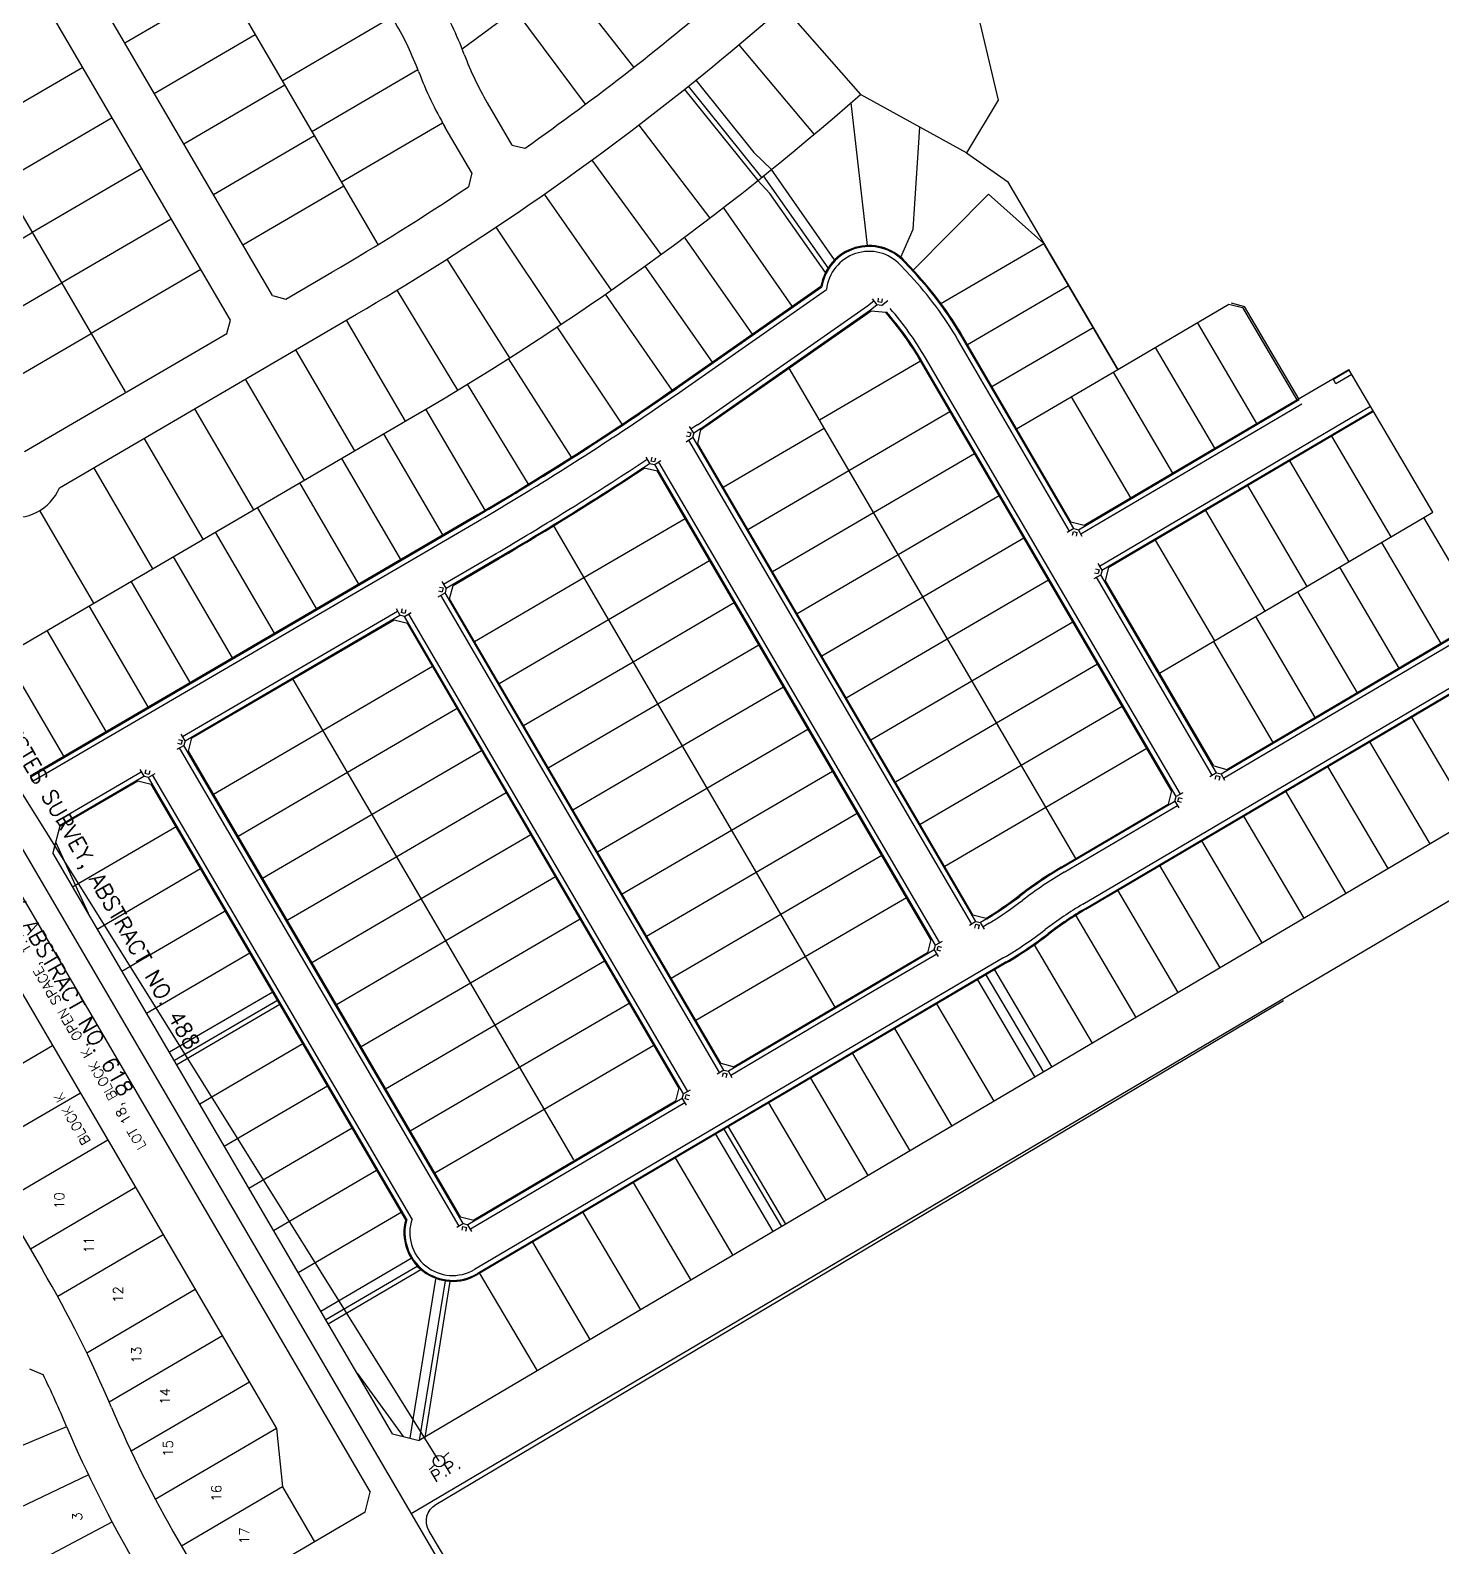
# Model space of a CAD drawing. Header units: feet. Extents: x 23 to 2149517, y -26 to 355304.
# Drawn here: x 2138984 to 2140431, y 338418 to 339973 of the extents above; entities that cross this region are included whole.
import ezdxf

# ---------------------------------------------------------------- set-up
doc = ezdxf.new("R2010")
doc.units = ezdxf.units.FT
doc.header["$MEASUREMENT"] = 0
for name, color, linetype in [('A-EC-CURLEX-MATTING', 6, 'Continuous'), ('xhpc023-pt$0$gp2baseEMAILED_3-10-05$0$V-PROP-ADJN', 6, 'Continuous'), ('xhpc023-pt$0$text100', 7, 'Continuous'), ('xhpc023-pt$0$V-POWR-TEXT', 2, 'Continuous'), ('xhpc023-pt$0$V-PROP-ADJN', 6, 'Continuous'), ('xhpc023-pt$0$V-ROAD-ASPH', 14, 'Continuous'), ('xhpc023-pt$0$xHPC007pt_PHASE1-AMENDED PLT$0$V-ADJC-SUBD-E', 6, 'Continuous'), ('xhpc023-pt$0$xHPC007pt_PHASE1-AMENDED PLT$0$V-ADJC-SUBD-TEXT-E', 6, 'Continuous'), ('xhpc023-pt$0$xHPC007pt_PHASE1A$0$V-POWR-LINE', 6, 'xhpc023-pt$0$xHPC007pt_PHASE1A$0$ELECT_LINE'), ('xhpc023-pt$0$xHPC007pt_PHASE1A$0$V-POWR-TEXT', 6, 'Continuous')]:
    doc.layers.add(name, color=color, linetype=linetype)
doc.styles.add('xhpc023-pt$0$L60', font='simplex', dxfattribs={"height": 6})
doc.styles.add('xhpc023-pt$0$L80', font='simplex', dxfattribs={"height": 8})
doc.styles.add('xhpc023-pt$0$xHPC007pt_PHASE1-AMENDED PLT$0$L100', font='simplex', dxfattribs={"height": 10})
doc.styles.add('xhpc023-pt$0$xHPC007pt_PHASE1A$0$Standard', font='txt')
doc.linetypes.add('xhpc023-pt$0$xHPC007pt_PHASE1A$0$ELECT_LINE', pattern='A,1,-0.02,["E",xhpc023-pt$0$xHPC007pt_PHASE1A$0$Standard,S=0.075,R=0,X=-0.025,Y=-0.0375],-0.02', length=1.04)

# ---------------------------------------------------------------- blocks, each defined once
blk = doc.blocks.new('xhpc023-pt$0$PP')
at = {"linetype": 'Continuous'}
for p, q in [((4.4, 3.8), (10.1, 8.8)), ((-4.4, -3.8), (-10.1, -8.8))]:
    blk.add_line(p, q, dxfattribs=at)
blk.add_circle((0, 0), 5.85, dxfattribs=at)
blk = doc.blocks.new('xhpc023-pt$0$xHPC007pt_PHASE1A$0$PP')
at = {"linetype": 'Continuous'}
for p, q in [((4.4, 3.8), (10.1, 8.8)), ((-4.4, -3.8), (-10.1, -8.8))]:
    blk.add_line(p, q, dxfattribs=at)
blk.add_circle((0, 0), 5.85, dxfattribs=at)
blk = doc.blocks.new('xhpc023-pt')
at = {"layer": 'xhpc023-pt$0$gp2baseEMAILED_3-10-05$0$V-PROP-ADJN'}
for p, q in [((2139340.9, 339753), (2138993.1, 340348.5)), ((2139081.8, 339601.9), (2138671, 340305.1)), ((2139189.4, 339675.4), (2138825.9, 340297.6)), ((2139232.5, 339700.7), (2138894.5, 340279.4)), ((2139923, 340127.3), (2139976.8, 339901.2)), ((2139532.8, 340031.9), (2139427.2, 339953.3)), ((2139081.2, 339959.8), (2139184.8, 340020.3)), ((2139603.1, 339934.9), (2139529.2, 340029.2)), ((2139242.9, 339920.9), (2139355.1, 339986.5)), ((2139553.5, 339896.9), (2139481.3, 339993.6)), ((2139756.3, 339997), (2139835.4, 339906.8)), ((2139111.4, 339908), (2139215, 339968.5)), ((2139710.7, 339957.8), (2139787.9, 339866)), ((2139038, 339934.6), (2138925.7, 339869.1)), ((2139273.1, 339869.1), (2139381.7, 339932.5)), ((2139141.7, 339856.2), (2139245.3, 339916.7)), ((2139655, 339912.1), (2139730.1, 339818.6)), ((2139658.9, 339915.3), (2139734, 339821.7)), ((2139666.7, 339921.5), (2139726.1, 339847.4)), ((2139944.2, 339847.2), (2139835.4, 339906.8)), ((2139478.3, 339854.9), (2139452.9, 339898.4)), ((2139842.5, 339752), (2139825.9, 339898.4)), ((2139976.8, 339901.2), (2139944.2, 339847.2)), ((2139068.2, 339882.8), (2138956, 339817.3)), ((2139303.4, 339817.3), (2139407, 339877.8)), ((2139608.1, 339875.5), (2139680.9, 339780.2)), ((2139172, 339804.4), (2139275.6, 339864.9)), ((2139437, 339826.5), (2139409.7, 339873.2)), ((2139889.6, 339768.8), (2139896.3, 339873.4)), ((2139478.3, 339854.9), (2139491.5, 339852)), ((2139726.1, 339847.4), (2139744.3, 339829.9)), ((2139944.2, 339847.2), (2139986.3, 339817.8)), ((2139098.5, 339831), (2138986.2, 339765.5)), ((2139560, 339839.5), (2139630.8, 339742.7)), ((2139809, 339737.4), (2139744.3, 339829.9)), ((2139437, 339826.5), (2139433.7, 339812.3)), ((2139742.6, 339805.5), (2139730.1, 339818.6)), ((2139802.2, 339729.1), (2139736.2, 339823.4)), ((2139986.3, 339817.8), (2140099.2, 339624.7)), ((2139202.2, 339752.6), (2139305.8, 339813.1)), ((2139511.1, 339804.6), (2139579.8, 339706.2)), ((2139799.5, 339724.3), (2139742.6, 339805.5)), ((2139889.4, 339726.9), (2139966.7, 339804.6)), ((2139966.7, 339804.6), (2140023.5, 339754.2)), ((2139765.6, 339689.8), (2139694.9, 339790.9)), ((2139128.7, 339779.2), (2139016.5, 339713.6)), ((2139461.5, 339770.7), (2139528.1, 339670.9)), ((2139876.9, 339739.9), (2139889.6, 339768.8)), ((2138874, 339699.9), (2138986.2, 339765.5)), ((2139724.7, 339661.1), (2139655.7, 339759.7)), ((2139918, 339692.6), (2140023.5, 339754.2)), ((2140099.2, 339624.7), (2140023.5, 339754.2)), ((2139411.2, 339737.9), (2139475.6, 339636.7)), ((2139891.2, 339724.9), (2139880.9, 339736)), ((2139159, 339727.4), (2139046.8, 339661.8)), ((2139246.2, 339697.1), (2139293.6, 339724.7)), ((2139683.7, 339632.5), (2139614.8, 339731)), ((2139886.8, 339720.9), (2139876.5, 339732)), ((2139890.5, 339724.3), (2139880.2, 339735.4)), ((2138904.2, 339648.1), (2139016.5, 339713.6)), ((2139360.1, 339706.2), (2139422.4, 339603.6)), ((2139649.1, 339608.3), (2139794.9, 339710.3)), ((2139649.7, 339607.5), (2139795.9, 339709.7)), ((2139652.6, 339603.4), (2139800.5, 339706.8)), ((2139945.1, 339650.5), (2140048.7, 339711)), ((2139232.5, 339700.7), (2139246.2, 339697.1)), ((2139642.5, 339603.7), (2139574, 339702.2)), ((2139674.3, 339572.2), (2139842.8, 339690)), ((2139842.8, 339690), (2139849.3, 339695.2)), ((2139845.8, 339686), (2139852.3, 339691.2)), ((2139847.5, 339697.5), (2139852.3, 339691.2)), ((2139857.1, 339690.5), (2139852.3, 339691.2)), ((2139853.6, 339698), (2139853.1, 339694.1)), ((2139857.1, 339693.6), (2139853.1, 339694.1)), ((2139857.6, 339697.5), (2139857.1, 339693.6)), ((2139857.1, 339690.5), (2139863.4, 339695.5)), ((2140099.2, 339624.7), (2140213.3, 339692)), ((2140213.3, 339692), (2140227, 339688.4)), ((2140213.3, 339692), (2140227, 339688.4)), ((2140215.4, 339693.2), (2140229.1, 339689.6)), ((2140284.9, 339594.9), (2140229.1, 339689.6)), ((2139014.2, 339503.6), (2139318.8, 339681.5)), ((2139185.8, 339661.8), (2139189.4, 339675.4)), ((2139368.9, 339571.9), (2139308.4, 339675.5)), ((2139677.2, 339568.1), (2139845.8, 339686)), ((2139677.8, 339567.3), (2139846.4, 339685.2)), ((2139846.4, 339685.2), (2139861.3, 339683.5)), ((2140227, 339688.4), (2140282.9, 339593.7)), ((2138934.5, 339596.3), (2139046.8, 339661.8)), ((2138978.5, 339540.7), (2139185.8, 339661.8)), ((2139591, 339568.7), (2139524.6, 339668.6)), ((2140054.2, 339461.8), (2139939.3, 339658.5)), ((2140051.3, 339468.7), (2139940.2, 339659)), ((2139970.3, 339607.3), (2140074, 339667.8)), ((2140241.9, 339569.5), (2140180.9, 339672.9)), ((2139317.1, 339541.6), (2139256.6, 339645.2)), ((2140049.9, 339459.2), (2139935, 339656)), ((2140198.8, 339544.1), (2140137.8, 339647.5)), ((2139539.1, 339534.8), (2139474.6, 339636.1)), ((2139793.4, 339573.2), (2139897, 339633.8)), ((2140154.5, 339192.9), (2139897, 339633.8)), ((2140159.2, 339186.9), (2139897.8, 339634.3)), ((2140163.5, 339189.4), (2139902.2, 339636.8)), ((2139265.3, 339511.3), (2139204.8, 339615)), ((2140056.2, 339123.3), (2139762.3, 339626.4)), ((2139995.6, 339564.1), (2140099.2, 339624.7)), ((2140155.7, 339518.7), (2140094.8, 339622.1)), ((2140282.9, 339593.7), (2140336.1, 339625)), ((2140336.6, 339624.2), (2140320.5, 339614.7)), ((2140322.8, 339610.3), (2140320.5, 339614.7)), ((2140339.1, 339619.9), (2140322.8, 339610.3)), ((2140422.4, 339478.6), (2140336.1, 339625)), ((2139495.2, 339507.4), (2139432.5, 339609.8)), ((2140112.7, 339493.3), (2140051.7, 339596.7)), ((2139213.5, 339481.1), (2139153, 339584.7)), ((2139450.6, 339480.6), (2139390, 339584.2)), ((2139823.6, 339521.4), (2139927.2, 339581.9)), ((2140059, 339460.5), (2140285.4, 339594)), ((2140061.5, 339456.2), (2140288, 339589.7)), ((2140064.9, 339465.2), (2140282.9, 339593.7)), ((2140080.6, 339423.3), (2140358.4, 339587.1)), ((2140083.1, 339419), (2140361, 339582.8)), ((2140090.2, 339422), (2140361.5, 339582)), ((2138906.4, 339301.7), (2139379.3, 339577.9)), ((2139664.5, 339559.7), (2139660.1, 339566.4)), ((2139668.5, 339568.1), (2139661.8, 339563.9)), ((2139694.8, 339504.1), (2139798.4, 339564.6)), ((2139161.7, 339450.8), (2139101.2, 339554.4)), ((2139407.4, 339455.3), (2139346.9, 339559)), ((2139656.7, 339550.8), (2139663.4, 339555)), ((2139656.8, 339556.9), (2139660.6, 339556)), ((2139657.7, 339560.8), (2139661.5, 339560)), ((2139949.5, 339056.2), (2139659.5, 339552.5)), ((2139661.5, 339560), (2139660.6, 339556)), ((2139664.5, 339559.7), (2139663.4, 339555)), ((2139953.7, 339058.8), (2139663.8, 339555.2)), ((2139671.3, 339564), (2139664.5, 339559.7)), ((2139668.7, 339548.8), (2139671.8, 339563.2)), ((2139950.8, 339065.8), (2139668.7, 339548.8)), ((2140318.4, 339556.6), (2140379.3, 339453.2)), ((2139364.2, 339430.1), (2139303.7, 339533.7)), ((2139615.3, 339535), (2139619.4, 339528.3)), ((2139621.4, 339534.9), (2139620.5, 339531)), ((2139625.3, 339534), (2139624.4, 339530.2)), ((2139848.8, 339478.2), (2139952.5, 339538.8)), ((2139109.9, 339420.6), (2139049.4, 339524.2)), ((2139627.2, 339520.7), (2139613.8, 339523.8)), ((2139624.1, 339527.1), (2139619.4, 339528.3)), ((2139624.4, 339530.2), (2139620.5, 339531)), ((2139624.1, 339527.1), (2139630.9, 339531.4)), ((2139912.4, 339034.4), (2139624.5, 339527.3)), ((2139907.7, 339040.4), (2139627.2, 339520.7)), ((2139916.7, 339036.9), (2139628.7, 339530)), ((2139720, 339460.9), (2139823.6, 339521.4)), ((2140275.3, 339531.2), (2140336.3, 339427.8)), ((2139321, 339404.9), (2139260.5, 339508.5)), ((2140232.3, 339505.8), (2140293.2, 339402.4)), ((2139874.1, 339435.1), (2139977.7, 339495.6)), ((2138984.3, 339208.2), (2139439.8, 339474.3)), ((2138984.8, 339207.3), (2139440.3, 339473.4)), ((2139049.4, 339385.2), (2138994, 339480.2)), ((2139277.9, 339379.7), (2139217.3, 339483.3)), ((2139551.9, 339411.6), (2139655.6, 339472.1)), ((2139745.2, 339417.7), (2139848.8, 339478.3)), ((2140142.1, 339313.3), (2140413, 339473)), ((2140189.2, 339480.4), (2140250.1, 339377)), ((2140413, 339473), (2140422.4, 339478.6)), ((2140473.9, 339369.7), (2140413, 339473)), ((2138987.3, 339203), (2139442.8, 339469.1)), ((2139234.7, 339354.5), (2139174.2, 339458.1)), ((2139809.4, 338970.9), (2139521, 339464.6)), ((2140054.3, 339461.8), (2140047.4, 339457.7)), ((2140051.3, 339468.7), (2140064.9, 339465.2)), ((2140052.9, 339455), (2140053.9, 339458.8)), ((2140053.9, 339458.8), (2140057.8, 339457.8)), ((2140054.3, 339461.8), (2140059, 339460.5)), ((2140056.8, 339454), (2140057.8, 339457.8)), ((2140062.9, 339453.7), (2140059, 339460.5)), ((2139899.3, 339391.9), (2140002.9, 339452.4)), ((2140137.5, 339449.9), (2140198.5, 339346.6)), ((2140431, 339344), (2140369.9, 339447.6)), ((2139191.5, 339329.3), (2139131, 339432.9)), ((2139408.1, 339404.8), (2139462, 339436.3)), ((2139410.7, 339400.5), (2139464.5, 339432)), ((2139417.7, 339403.5), (2139465, 339431.1)), ((2139577.2, 339368.4), (2139680.8, 339428.9)), ((2139770.5, 339374.5), (2139874.1, 339435.1)), ((2140083.2, 339419), (2140079.1, 339425.8)), ((2139439.7, 339346), (2139551.9, 339411.6)), ((2139924.5, 339348.7), (2140028.1, 339409.3)), ((2140075, 339410.4), (2140081.9, 339414.3)), ((2140075.4, 339416.5), (2140079.2, 339415.5)), ((2140076.4, 339420.3), (2140080.2, 339419.4)), ((2140196.2, 339208.8), (2140077.6, 339411.8)), ((2140080.2, 339419.4), (2140079.2, 339415.5)), ((2140083.2, 339419), (2140081.9, 339414.3)), ((2140200.5, 339211.3), (2140081.9, 339414.3)), ((2140086.6, 339408.3), (2140090.2, 339422)), ((2140387.9, 339318.6), (2140326.8, 339422.2)), ((2139148.3, 339304), (2139087.8, 339407.7)), ((2139402.6, 339391.9), (2139409.5, 339395.8)), ((2139402.9, 339398), (2139406.7, 339397)), ((2139403.9, 339401.8), (2139407.7, 339400.9)), ((2139691, 338903.9), (2139405.1, 339393.3)), ((2139410.8, 339400.5), (2139406.7, 339407.3)), ((2139407.7, 339400.9), (2139406.7, 339397)), ((2139410.8, 339400.5), (2139409.5, 339395.8)), ((2139695.3, 338906.5), (2139409.5, 339395.8)), ((2139414.1, 339389.8), (2139417.7, 339403.5)), ((2140197.6, 339218.3), (2140086.6, 339408.3)), ((2140344.9, 339293.2), (2140283.8, 339396.9)), ((2139105.2, 339278.8), (2139044.6, 339382.4)), ((2139359.4, 339379.7), (2139363.2, 339372.8)), ((2139365.4, 339379.4), (2139364.4, 339375.6)), ((2139369.3, 339378.3), (2139368.3, 339374.5)), ((2139692.3, 338913.5), (2139414.1, 339389.8)), ((2139602.4, 339325.2), (2139706, 339385.8)), ((2139795.7, 339331.4), (2139899.3, 339391.9)), ((2139140.5, 339248.5), (2139360.8, 339377.2)), ((2139143, 339244.2), (2139363.2, 339372.8)), ((2139150, 339247.1), (2139357.3, 339368.2)), ((2139357.3, 339368.2), (2139370.9, 339364.6)), ((2139367.9, 339371.5), (2139363.2, 339372.8)), ((2139368.3, 339374.5), (2139364.4, 339375.6)), ((2139367.9, 339371.5), (2139374.8, 339375.6)), ((2139653.9, 338882.1), (2139368, 339371.6)), ((2139649.3, 338888.1), (2139370.9, 339364.6)), ((2139658.3, 338884.5), (2139372.3, 339374.1)), ((2139464.9, 339302.8), (2139577.2, 339368.4)), ((2139949.7, 339305.6), (2140053.3, 339366.1)), ((2140205.3, 339210.1), (2140463.4, 339362.3)), ((2140211.2, 339214.8), (2140462.9, 339363.2)), ((2140301.8, 339267.9), (2140240.7, 339371.5)), ((2139062, 339253.6), (2139001.5, 339357.2)), ((2139820.9, 339288.2), (2139924.5, 339348.7)), ((2140207.7, 339205.8), (2140465.9, 339358)), ((2139018.8, 339228.4), (2138958.3, 339332)), ((2139627.6, 339282.1), (2139731.2, 339342.6)), ((2140258.7, 339242.5), (2140197.6, 339346.1)), ((2139284.4, 339255.1), (2139396.6, 339320.6)), ((2139490.1, 339259.7), (2139602.4, 339325.2)), ((2139974.9, 339262.4), (2140078.6, 339322.9)), ((2140063.6, 339076.6), (2140485.2, 339325.3)), ((2140066.1, 339072.3), (2140487.8, 339320.9)), ((2140066.6, 339071.5), (2140488.3, 339320.1)), ((2139541.7, 338814.5), (2139253.6, 339307.6)), ((2139846.1, 339245), (2139949.7, 339305.6)), ((2139652.8, 339238.9), (2139756.4, 339299.4)), ((2139309.6, 339211.9), (2139421.8, 339277.5)), ((2139515.3, 339216.5), (2139627.6, 339282.1)), ((2140000.2, 339219.2), (2140103.8, 339279.7)), ((2139172.1, 339189.5), (2139284.4, 339255.1)), ((2139678, 339195.7), (2139781.6, 339256.2)), ((2139871.3, 339201.9), (2139974.9, 339262.4)), ((2140462.6, 339163.9), (2140400.8, 339268.5)), ((2139134.9, 339235.5), (2139141.8, 339239.4)), ((2139135.2, 339241.6), (2139139, 339240.6)), ((2139136.3, 339245.5), (2139140, 339244.5)), ((2139143.1, 339244.1), (2139139, 339251)), ((2139140, 339244.5), (2139139, 339240.6)), ((2139143.1, 339244.1), (2139141.8, 339239.4)), ((2139428.2, 338749), (2139141.8, 339239.4)), ((2139146.4, 339233.4), (2139150, 339247.1)), ((2139540.6, 339173.3), (2139652.8, 339238.9)), ((2140419.5, 339138.4), (2140357.8, 339243.1)), ((2139423.9, 338746.5), (2139137.4, 339236.9)), ((2139425.3, 338756), (2139146.4, 339233.4)), ((2139334.8, 339168.7), (2139447, 339234.3)), ((2140025.4, 339176), (2140129, 339236.6)), ((2138987.3, 339203), (2138984.8, 339207.3)), ((2139011.5, 339161.6), (2139098.1, 339212.2)), ((2139014.1, 339157.3), (2139100.6, 339207.8)), ((2139096.7, 339214.7), (2139100.6, 339207.8)), ((2139105.3, 339206.5), (2139100.6, 339207.8)), ((2139102.8, 339214.4), (2139101.8, 339210.6)), ((2139105.7, 339209.6), (2139101.8, 339210.6)), ((2139105.3, 339206.5), (2139112.2, 339210.6)), ((2139106.7, 339213.3), (2139105.7, 339209.6)), ((2139375.7, 338753.7), (2139109.7, 339209.1)), ((2139197.3, 339146.3), (2139309.6, 339211.9)), ((2140537, 339207.9), (2139383.1, 338526.4)), ((2139703.2, 339152.5), (2139806.9, 339213.1)), ((2139896.5, 339158.7), (2140000.2, 339219.2)), ((2140200.6, 339211.4), (2140193.7, 339207.3)), ((2140197.6, 339218.3), (2140211.2, 339214.8)), ((2140199.2, 339204.6), (2140200.2, 339208.4)), ((2140200.2, 339208.4), (2140204.1, 339207.4)), ((2140200.6, 339211.4), (2140205.2, 339210.1)), ((2140203.1, 339203.6), (2140204.1, 339207.4)), ((2140209.2, 339203.3), (2140205.2, 339210.1)), ((2140376.4, 339113), (2140314.7, 339217.7)), ((2139014.6, 339156.4), (2139094.6, 339203.2)), ((2139094.6, 339203.2), (2139108.3, 339199.6)), ((2139370.3, 338753.1), (2139105.4, 339206.6)), ((2139369.2, 338752.9), (2139108.3, 339199.6)), ((2139565.8, 339130.1), (2139678, 339195.7)), ((2140154.5, 339192.9), (2140150.9, 339179.2)), ((2140333.4, 339087.6), (2140271.6, 339192.3)), ((2139360, 339125.6), (2139472.3, 339191.1)), ((2139921.8, 339115.5), (2140025.4, 339176)), ((2140041.2, 339114.5), (2140150.9, 339179.2)), ((2140041.7, 339113.7), (2140157.9, 339182.2)), ((2140044.3, 339109.4), (2140160.5, 339177.9)), ((2140157.9, 339182.2), (2140159.2, 339186.9)), ((2140157.9, 339182.2), (2140162, 339175.4)), ((2140166, 339190.9), (2140159.2, 339186.9)), ((2140160.9, 339181.8), (2140161.9, 339185.7)), ((2140164.7, 339180.9), (2140160.9, 339181.8)), ((2140165.7, 339184.7), (2140161.9, 339185.7)), ((2139011.5, 339161.6), (2139014.1, 339157.3)), ((2139222.5, 339103.2), (2139334.8, 339168.7)), ((2139728.5, 339109.4), (2139832.1, 339169.9)), ((2140290.3, 339062.2), (2140228.6, 339166.9)), ((2139014.6, 339156.4), (2139007.4, 339129.1)), ((2139027.7, 339094.3), (2139133.7, 339156.2)), ((2139385.2, 339082.4), (2139497.5, 339147.9)), ((2139591, 339087), (2139703.2, 339152.5)), ((2139355.8, 338533.5), (2139007.4, 339129.1)), ((2139043.8, 339066.9), (2139010.3, 339140)), ((2140247.3, 339036.8), (2140185.5, 339141.6)), ((2139247.8, 339060), (2139360, 339125.6)), ((2139753.7, 339066.2), (2139857.3, 339126.7)), ((2140204.2, 339011.3), (2140142.4, 339116.2)), ((2139052.9, 339051.1), (2139158.9, 339113)), ((2139410.4, 339039.2), (2139522.7, 339104.8)), ((2139616.2, 339043.8), (2139728.5, 339109.4)), ((2139273, 339016.8), (2139385.2, 339082.4)), ((2139778.9, 339023), (2139882.5, 339083.5)), ((2140161.2, 338985.9), (2140099.3, 339090.8)), ((2139078.1, 339007.9), (2139184.1, 339069.8)), ((2139435.7, 338996), (2139547.9, 339061.6)), ((2139641.4, 339000.6), (2139753.7, 339066.2)), ((2139953.9, 339058.9), (2139947.1, 339054.7)), ((2139950.8, 339065.8), (2139964.4, 339062.3)), ((2139952.6, 339052.1), (2139953.6, 339055.9)), ((2139953.6, 339055.9), (2139957.5, 339055)), ((2139953.9, 339058.9), (2139958.6, 339057.7)), ((2139956.5, 339051.2), (2139957.5, 339055)), ((2139964.9, 339061.5), (2139958.6, 339057.7)), ((2139962.6, 339050.9), (2139958.6, 339057.7)), ((2139967.5, 339057.2), (2139961.2, 339053.4)), ((2140118.1, 338960.5), (2140056.4, 339065.2)), ((2139298.2, 338973.6), (2139410.4, 339039.2)), ((2139907.7, 339040.4), (2139904.1, 339026.7)), ((2139919.2, 339038.4), (2139912.4, 339034.4)), ((2139103.3, 338964.8), (2139209.3, 339026.7)), ((2139666.7, 338957.5), (2139778.9, 339023)), ((2139904.1, 339026.7), (2139706, 338909.9)), ((2139911.1, 339029.7), (2139845.8, 338991.2)), ((2139913.7, 339025.4), (2139848.3, 338986.9)), ((2139982.4, 339021.8), (2139867.6, 338954.1)), ((2139911.1, 339029.8), (2139912.4, 339034.4)), ((2139911.1, 339029.8), (2139915.2, 339022.9)), ((2139914.1, 339029.4), (2139915.1, 339033.2)), ((2139917.9, 339028.4), (2139914.1, 339029.4)), ((2139918.9, 339032.3), (2139915.1, 339033.2)), ((2140073.3, 338934.1), (2140013.8, 339034.9)), ((2139985.4, 339016.6), (2139442.8, 338696.7)), ((2139460.9, 338952.9), (2139573.1, 339018.4)), ((2139984.9, 339017.5), (2139870.2, 338949.8)), ((2139972.8, 339009.1), (2140031.6, 338909.4)), ((2139323.4, 338930.5), (2139435.7, 338996)), ((2139845.8, 338991.2), (2139700.1, 338905.2)), ((2139955.5, 338999), (2140014.4, 338899.2)), ((2139964.1, 339004.1), (2140023, 338904.3)), ((2139232.8, 338986.5), (2139127, 338924.7)), ((2139237.8, 338977.9), (2139132, 338916.1)), ((2139240.3, 338973.6), (2139134.5, 338911.8)), ((2139486.1, 338909.7), (2139598.4, 338975.2)), ((2139848.3, 338986.9), (2139702.5, 338900.9)), ((2139972.7, 338874.4), (2139913.7, 338974.4)), ((2139348.6, 338887.3), (2139460.9, 338952.9)), ((2139867.6, 338954.1), (2139439.8, 338701.9)), ((2139870.2, 338949.8), (2139442.3, 338697.5)), ((2139929.6, 338849), (2139870.7, 338949)), ((2139263.8, 338933.4), (2139158, 338871.6)), ((2139511.3, 338866.5), (2139623.6, 338932.1)), ((2139692.3, 338913.5), (2139706, 338909.9)), ((2139886.5, 338823.6), (2139827.6, 338923.6)), ((2139373.8, 338844.1), (2139486.1, 338909.7)), ((2139695.4, 338906.5), (2139688.5, 338902.4)), ((2139694, 338899.7), (2139695, 338903.5)), ((2139695, 338903.5), (2139698.9, 338902.5)), ((2139695.4, 338906.5), (2139700.1, 338905.3)), ((2139697.9, 338898.7), (2139698.9, 338902.5)), ((2139704, 338898.4), (2139700.1, 338905.3)), ((2139843.5, 338798.2), (2139784.5, 338898.2)), ((2139183, 338828.3), (2139289, 338890.2)), ((2139649.3, 338888.1), (2139645.7, 338874.4)), ((2139652.7, 338877.4), (2139654, 338882.1)), ((2139660.8, 338886), (2139654, 338882.1)), ((2139655.7, 338877), (2139656.7, 338880.9)), ((2139660.6, 338879.9), (2139656.7, 338880.9)), ((2139399.1, 338800.9), (2139511.3, 338866.5)), ((2139652.7, 338877.3), (2139433, 338747.8)), ((2139655.3, 338873), (2139435.5, 338743.4)), ((2139645.7, 338874.4), (2139439, 338752.5)), ((2139652.7, 338877.4), (2139656.8, 338870.5)), ((2139659.6, 338876), (2139655.7, 338877)), ((2139800.4, 338772.9), (2139741.5, 338872.8)), ((2139208.3, 338785.2), (2139314.2, 338847.1)), ((2139746.1, 338740.8), (2139687.2, 338840.8)), ((2139754.7, 338745.9), (2139695.8, 338845.9)), ((2139759.1, 338748.4), (2139700.1, 338848.4)), ((2139233.5, 338742), (2139339.4, 338803.9)), ((2139704.9, 338716.3), (2139645.8, 338816.4)), ((2139661.8, 338690.9), (2139602.8, 338791)), ((2139259, 338699), (2139364.7, 338760.7)), ((2139425.3, 338756), (2139439, 338752.5)), ((2139610.1, 338660.4), (2139551.1, 338760.5)), ((2139428.3, 338749.1), (2139421.5, 338745)), ((2139427, 338742.3), (2139427.9, 338746.1)), ((2139427.9, 338746.1), (2139431.8, 338745.1)), ((2139428.3, 338749.1), (2139433, 338747.8)), ((2139430.8, 338741.3), (2139431.8, 338745.1)), ((2139436.9, 338740.9), (2139433, 338747.8)), ((2139558.4, 338630), (2139499.4, 338730)), ((2139282.2, 338659.3), (2139374.9, 338713.4)), ((2139287.3, 338650.7), (2139381.1, 338705.4)), ((2139289.8, 338646.3), (2139384.8, 338701.8)), ((2139504.2, 338597.9), (2139444.9, 338698.5)), ((2139399.6, 338692), (2139373.4, 338529)), ((2139409.5, 338690.4), (2139383.1, 338526.4)), ((2139414.4, 338689.6), (2139388.7, 338529.8)), ((2139319.4, 338595.7), (2139366.7, 338530.7)), ((2139355.8, 338533.5), (2139383.1, 338526.4))]:
    blk.add_line(p, q, dxfattribs=at)
for centre, radius, start, end in [((2137900, 342110.5), 2813, 300.29, 315.5695), ((2137900, 342110.5), 2763, 305.172, 310.7365), ((2139078.2, 339816.1), 375, 20.5944, 30.2903), ((2139078.2, 339816.1), 325, 20.5944, 30.2902), ((2139733.5, 340062.3), 325, 200.5944, 210.2902), ((2139733.5, 340062.3), 375, 200.5944, 210.2902), ((2137900, 342110.5), 2933, 300.29, 311.2921), ((2137900, 342110.5), 2763, 300.29, 303.7177), ((2139844.3, 339702), 50, 42.8646, 170.536), ((2139844.3, 339702), 49, 42.8646, 171.0256), ((2139844.3, 339702), 44, 42.8646, 173.7333), ((2139616.4, 339469.8), 369, 30.29, 42.8656), ((2139616.4, 339469.8), 374, 30.29, 42.8656), ((2139616.4, 339469.8), 375, 30.29, 42.8656), ((2139616.4, 339469.8), 325, 30.29, 41.1026), ((2139616.4, 339469.8), 326, 30.29, 41.1026), ((2139616.4, 339469.8), 331, 30.29, 41.1026), ((2137902.5, 342106.2), 3048, 300.29, 304.9628), ((2137902.5, 342106.2), 3049, 301.5032, 304.9628), ((2137902.5, 342106.2), 3054, 301.5032, 304.9628), ((2137902.5, 342106.2), 3092, 304.8307, 304.9628), ((2137902.5, 342106.2), 3097, 304.8287, 304.9628), ((2137902.5, 342106.2), 3098, 304.8286, 304.9628), ((2138968.1, 339523), 50, 177.5404, 337.1594), ((2137902.5, 342106.2), 3098, 300.29, 303.5319), ((2137902.5, 342106.2), 3092, 301.4955, 303.6682), ((2137902.5, 342106.2), 3097, 301.4955, 303.6645), ((2137902.5, 342106.2), 3049, 300.29, 301.5032), ((2137902.5, 342106.2), 3054, 300.29, 301.5032), ((2137902.5, 342106.2), 3092, 300.29, 301.4955), ((2137902.5, 342106.2), 3097, 300.29, 301.4955), ((2140257.1, 338748.4), 425, 120.5254, 127.5468), ((2140257.1, 338748.4), 424, 120.5254, 127.5468), ((2140257.1, 338748.4), 419, 120.5254, 127.5468), ((2139769.6, 339382.7), 375, 301.3027, 307.5468), ((2139769.6, 339382.7), 376, 301.3027, 307.5468), ((2139769.6, 339382.7), 381, 301.303, 307.5468), ((2140257.1, 338748.4), 381, 120.5254, 127.5468), ((2140257.1, 338748.4), 376, 120.5254, 127.5468), ((2140257.1, 338748.4), 375, 120.5254, 127.5468), ((2139769.6, 339382.7), 419, 300.5257, 307.5468), ((2139769.6, 339382.7), 424, 300.5257, 307.5468), ((2139769.6, 339382.7), 425, 300.5257, 307.5468), ((2139417.4, 338739.8), 50, 164.7155, 300.5258), ((2139417.4, 338739.8), 49, 164.226, 300.5258), ((2139417.4, 338739.8), 44, 161.5176, 300.5258)]:
    blk.add_arc(centre, radius, start, end, dxfattribs=at)
at = {"layer": 'xhpc023-pt$0$V-PROP-ADJN'}
for p, q in [((2139374.7, 338451.8), (2141760.5, 339860.9)), ((2138859.1, 339333.1), (2140047.9, 337301.1))]:
    blk.add_line(p, q, dxfattribs=at)
at = {"layer": 'xhpc023-pt$0$V-ROAD-ASPH'}
blk.add_lwpolyline([(2140018.9, 337372.1), (2139906.1, 337564.3), (2139726.2, 337870.3), (2139559.6, 338153.5), (2139403.8, 338415.7), (2139393.1, 338433.7, -0.413638), (2139400.1, 338461.1), (2140269.1, 338977.7)], format="xyb", dxfattribs=at)
at = {"layer": 'xhpc023-pt$0$xHPC007pt_PHASE1-AMENDED PLT$0$V-ADJC-SUBD-E'}
for p, q in [((2138859.1, 339333.1), (2140088.3, 337231.9)), ((2138837.7, 339320.2), (2139332.9, 338473.6)), ((2138794.8, 339294.4), (2139236.8, 338539)), ((2138687.8, 339229.9), (2138996.7, 338701.7)), ((2138687.8, 339229.9), (2138996.7, 338701.7)), ((2139007.2, 338931.3), (2138899.3, 338868.2)), ((2139035.6, 338882.9), (2138927.7, 338819.8)), ((2139063.9, 338834.4), (2138956, 338771.3)), ((2139092.3, 338786), (2138984.4, 338722.8)), ((2139120.6, 338737.5), (2139012.4, 338674.2)), ((2139153.4, 338681.4), (2139042.3, 338616.3)), ((2139153.4, 338681.4), (2139042.3, 338616.3)), ((2139181.2, 338633.9), (2139065.2, 338566)), ((2139181.2, 338633.9), (2139065.2, 338566)), ((2138983.4, 338600.2), (2138997.3, 338594.4)), ((2139209, 338586.5), (2139087.7, 338515.5)), ((2139209, 338586.5), (2139087.7, 338515.5)), ((2138911, 338494.1), (2139021.6, 338540.9)), ((2139236.8, 338539), (2139112.4, 338466.2)), ((2139236.8, 338539), (2139112.4, 338466.2)), ((2139236.8, 338539), (2139243, 338478.9)), ((2138935.4, 338439.9), (2139043.7, 338491.5)), ((2139243, 338478.9), (2139139.4, 338418.3)), ((2139243, 338478.9), (2139275.8, 338422.8)), ((2139327.6, 338453.1), (2139332.9, 338473.6)), ((2139327.6, 338453.1), (2139180.8, 338367.2)), ((2139327.6, 338453.1), (2139180.8, 338367.2)), ((2138962.1, 338386.9), (2139068.1, 338443.2)), ((2139135.6, 338424.7), (2139167.2, 338370.8)), ((2139135.6, 338424.7), (2139167.2, 338370.8))]:
    blk.add_line(p, q, dxfattribs=at)
for centre, radius, start, end in [((2137939.4, 338083.1), 1225, 22.9271, 30.3291), ((2137939.4, 338083.1), 1225, 22.9271, 30.3291), ((2137939.4, 338083.1), 1175, 22.9271, 25.7926), ((2137939.4, 338083.1), 1175, 22.9271, 25.7926), ((2140149.8, 339018.1), 1175, 202.9271, 210.3301), ((2140149.8, 339018.1), 1175, 202.9271, 210.3301), ((2140149.8, 339018.1), 1225, 202.9271, 210.3292), ((2140149.8, 339018.1), 1225, 202.9271, 210.3292)]:
    blk.add_arc(centre, radius, start, end, dxfattribs=at)
at = {"layer": 'xhpc023-pt$0$xHPC007pt_PHASE1A$0$V-POWR-LINE'}
blk.add_lwpolyline([(2137763.8, 341253), (2137923.7, 340974.8), (2138048.4, 340761.6), (2138189.3, 340521.7), (2138294.9, 340342.7), (2138400, 340161.7), (2138556.7, 339891.7), (2138720.2, 339616.1), (2138880.2, 339342.4), (2139403.3, 338505.4)], dxfattribs=at)
at = {"layer": 'xhpc023-pt$0$V-POWR-TEXT'}
blk.add_blockref('xhpc023-pt$0$PP', (2139403.3, 338505.4), dxfattribs=at)
at = {"layer": 'xhpc023-pt$0$xHPC007pt_PHASE1A$0$V-POWR-TEXT'}
blk.add_blockref('xhpc023-pt$0$xHPC007pt_PHASE1A$0$PP', (2139403.3, 338505.4), dxfattribs=at)
at = {"layer": 'xhpc023-pt$0$text100', "style": 'xhpc023-pt$0$L80'}
for s, p in [('J. ESTES SURVEY, ABSTRACT NO. 488', (2138943.1, 339278.7)), ('G. GREER SURVEY, ABSTRACT NO. 618', (2138870.7, 339238))]:
    blk.add_text(s, height=16, rotation=299.8007, dxfattribs=at).set_placement(p)
at = {"layer": 'xhpc023-pt$0$V-POWR-TEXT', "style": 'xhpc023-pt$0$L60'}
blk.add_text('P.P.', height=12, rotation=30.3292, dxfattribs=at).set_placement((2139399.3, 338483.2))
at = {"layer": 'xhpc023-pt$0$xHPC007pt_PHASE1-AMENDED PLT$0$V-ADJC-SUBD-TEXT-E', "style": 'xhpc023-pt$0$xHPC007pt_PHASE1-AMENDED PLT$0$L100'}
for s, rotation, p in [('LOT 18, BLOCK K, OPEN SPACE,  1.140 ACRES', 120.3291, (2139103.7, 338828.4)), ('BLOCK K', 120.3291, (2139046.6, 338833.3)), ('BLOCK K', 120.3291, (2139046.6, 338833.3)), ('10', 90, (2139019, 338764)), ('10', 90, (2139019, 338764)), ('11', 90, (2139049.3, 338718.5)), ('11', 90, (2139049.3, 338718.5)), ('12', 90, (2139079.3, 338667.7)), ('12', 90, (2139079.3, 338667.7)), ('13', 90, (2139098.1, 338605.7)), ('13', 90, (2139098.1, 338605.7)), ('14', 90, (2139127.5, 338563.3)), ('14', 90, (2139127.5, 338563.3)), ('15', 90, (2139130.4, 338509.8)), ('15', 90, (2139130.4, 338509.8)), ('16', 90, (2139180.1, 338464)), ('16', 90, (2139180.1, 338464)), ('3', 90, (2139037.4, 338444.3)), ('3', 90, (2139037.4, 338444.3)), ('17', 90, (2139208.8, 338420.4))]:
    blk.add_text(s, height=10, rotation=rotation, dxfattribs=at).set_placement(p)

msp = doc.modelspace()

# ---------------------------------------------------------------- block references
at = {"layer": 'A-EC-CURLEX-MATTING'}
msp.add_blockref('xhpc023-pt', (0, 0), dxfattribs=at)

doc.saveas('drawing.dxf')
